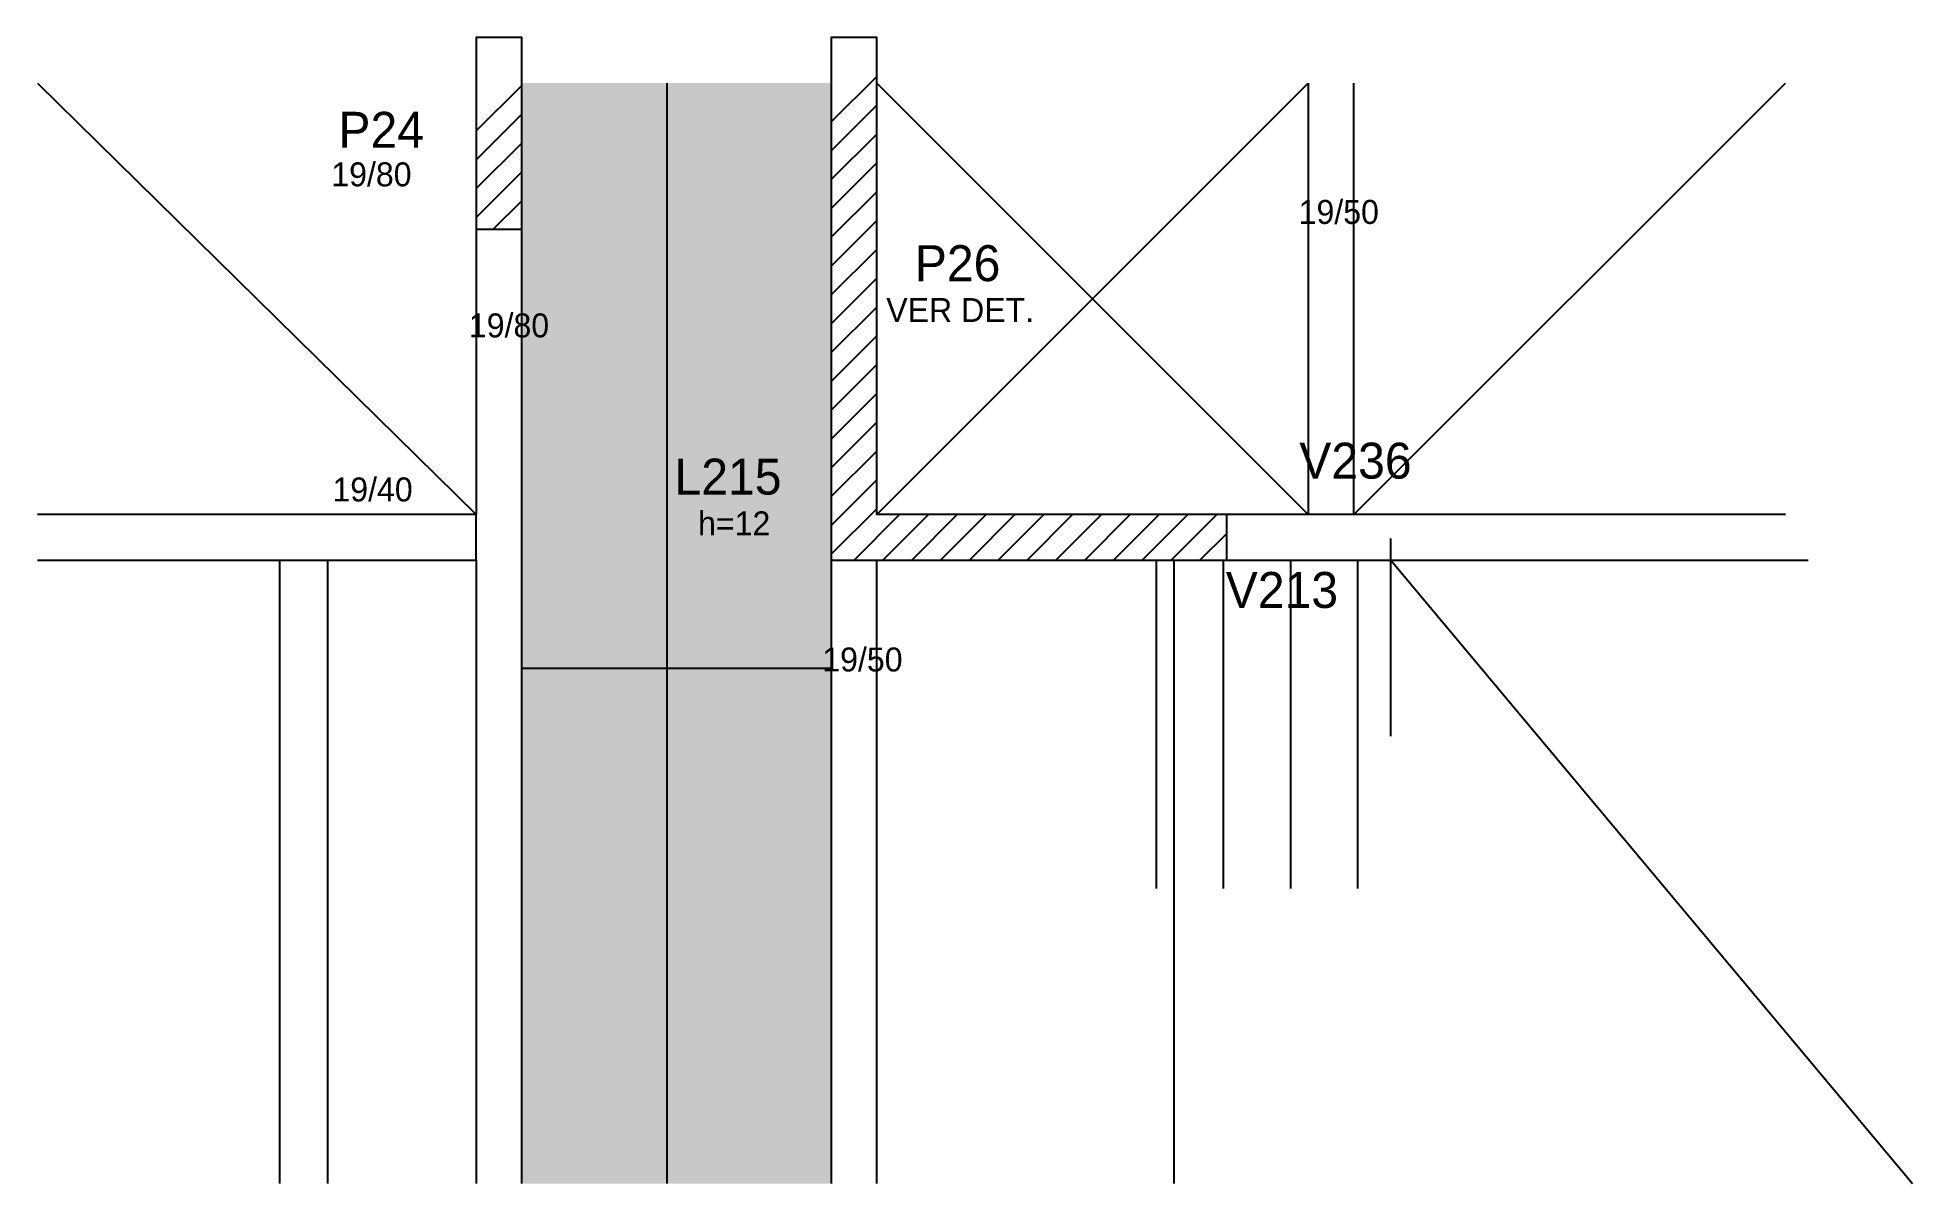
# Model space of a CAD drawing. Header units: metres. Extents: x 5176 to 5958, y 1701 to 2179.
import ezdxf

# ---------------------------------------------------------------- set-up
doc = ezdxf.new("R2010")
doc.units = ezdxf.units.M
for name, color, linetype in [('1', 7, 'Continuous'), ('3', 7, 'Continuous'), ('4', 7, 'Continuous'), ('7', 7, 'Continuous'), ('9', 7, 'Continuous'), ('Painéis', 7, 'Continuous'), ('REAPROVEITAMENTO', 7, 'Continuous')]:
    doc.layers.add(name, color=color, linetype=linetype)

msp = doc.modelspace()

# ---------------------------------------------------------------- hatches: boundary and pattern name
at = {"layer": 'REAPROVEITAMENTO'}
h = msp.add_hatch(color=7, dxfattribs=at)
h.dxf.hatch_style = 1
h.paths.add_polyline_path([(5507.36, 2159.58), (5378.36, 2159.58), (5378.36, 2159.58), (5378.36, 1700.58), (5378.36, 1700.58), (5507.36, 1700.58), (5507.36, 1700.58), (5507.36, 2159.58)])

# ---------------------------------------------------------------- linework, layer by layer
at = {"layer": '1', "color": 7, "lineweight": 25}
for p, q in [((5176.36, 2159.58), (5359.36, 1979.58)), ((5176.36, 2159.58), (5359.36, 1979.58)), ((5526.36, 1979.58), (5706.36, 2159.58)), ((5526.36, 2159.58), (5706.36, 1979.58)), ((5526.36, 1979.58), (5706.36, 2159.58)), ((5526.36, 2159.58), (5706.36, 1979.58)), ((5725.36, 1979.58), (5905.36, 2159.58)), ((5725.36, 1979.58), (5905.36, 2159.58)), ((5740.82, 1960.58), (5958.36, 1700.58))]:
    msp.add_line(p, q, dxfattribs=at)
at = {"layer": '3', "color": 7, "lineweight": 25}
for p, q in [((5359.36, 2139.59), (5378.36, 2158.59)), ((5507.36, 2143.34), (5526.36, 2162.34)), ((5359.36, 2127.57), (5378.36, 2146.57)), ((5507.36, 2131.32), (5526.36, 2150.32)), ((5507.36, 2119.3), (5526.36, 2138.3)), ((5359.36, 2115.54), (5378.36, 2134.54)), ((5359.36, 2103.52), (5378.36, 2122.52)), ((5507.36, 2107.27), (5526.36, 2126.27)), ((5507.36, 2095.25), (5526.36, 2114.25)), ((5366.44, 2098.58), (5378.36, 2110.5)), ((5507.36, 2083.23), (5526.36, 2102.23)), ((5507.36, 2071.21), (5526.36, 2090.21)), ((5507.36, 2059.19), (5526.36, 2078.19)), ((5507.36, 2047.17), (5526.36, 2066.17)), ((5507.36, 2035.15), (5526.36, 2054.15)), ((5507.36, 2023.13), (5526.36, 2042.13)), ((5507.36, 2011.11), (5526.36, 2030.11)), ((5507.36, 1999.09), (5526.36, 2018.09)), ((5507.36, 1987.07), (5526.36, 2006.07)), ((5507.36, 1975.05), (5526.36, 1994.05)), ((5507.36, 1963.02), (5526.36, 1982.02)), ((5516.94, 1960.58), (5535.94, 1979.58)), ((5528.96, 1960.58), (5547.96, 1979.58)), ((5540.98, 1960.58), (5559.98, 1979.58)), ((5553.01, 1960.58), (5572.01, 1979.58)), ((5565.03, 1960.58), (5584.03, 1979.58)), ((5577.05, 1960.58), (5596.05, 1979.58)), ((5589.07, 1960.58), (5608.07, 1979.58)), ((5601.09, 1960.58), (5620.09, 1979.58)), ((5613.11, 1960.58), (5632.11, 1979.58)), ((5625.13, 1960.58), (5644.13, 1979.58)), ((5637.15, 1960.58), (5656.15, 1979.58)), ((5649.17, 1960.58), (5668.17, 1979.58)), ((5661.19, 1960.58), (5672.36, 1971.75))]:
    msp.add_line(p, q, dxfattribs=at)
for points in [[(5706.36, 2159.58), (5706.36, 1979.58)], [(5725.36, 1979.58), (5725.36, 2159.58)], [(5359.36, 2098.58), (5359.36, 1979.58)], [(5378.36, 1970.08), (5378.36, 2098.58)], [(5359.36, 1979.58), (5176.36, 1979.58)], [(5359.36, 1960.58), (5359.36, 1979.58)], [(5706.36, 1979.58), (5672.36, 1979.58)], [(5725.36, 1979.58), (5706.36, 1979.58)], [(5905.36, 1979.58), (5725.36, 1979.58)], [(5378.36, 1700.58), (5378.36, 1970.08)], [(5176.36, 1960.58), (5359.36, 1960.58)], [(5359.36, 1960.58), (5359.36, 1700.58)], [(5507.36, 1960.58), (5507.36, 1700.58)], [(5526.36, 1700.58), (5526.36, 1960.58)], [(5672.36, 1960.58), (5715.86, 1960.58)], [(5715.86, 1960.58), (5914.86, 1960.58)]]:
    msp.add_lwpolyline(points, dxfattribs=at)
at = {"layer": '7', "color": 7, "lineweight": 25}
for points in [[(5359.36, 2098.58), (5378.36, 2098.58), (5378.36, 2178.58), (5359.36, 2178.58), (5359.36, 2098.58)], [(5507.36, 1960.58), (5672.36, 1960.58), (5672.36, 1979.58), (5526.36, 1979.58), (5526.36, 2178.58), (5507.36, 2178.58), (5507.36, 1960.58)]]:
    msp.add_lwpolyline(points, dxfattribs=at)
at = {"layer": '9', "color": 7, "lineweight": 25}
for p, q in [((5740.82, 1887.17), (5740.82, 1969.56)), ((5642.88, 1960.58), (5642.88, 1823.58)), ((5650.39, 1700.58), (5650.39, 1960.58)), ((5670.88, 1960.58), (5670.88, 1823.58)), ((5698.88, 1960.58), (5698.88, 1823.58)), ((5726.88, 1960.58), (5726.88, 1823.58))]:
    msp.add_line(p, q, dxfattribs=at)
at = {"layer": 'Painéis', "color": 7, "lineweight": 25}
for p, q in [((5438.86, 2159.58), (5438.86, 1700.58)), ((5277.36, 1960.58), (5277.36, 1700.58)), ((5297.36, 1960.58), (5297.36, 1700.58)), ((5378.36, 1915.58), (5507.36, 1915.58))]:
    msp.add_line(p, q, dxfattribs=at)

# ---------------------------------------------------------------- texts
at = {"layer": '3', "color": 7, "lineweight": 25}
for s, p in [('19/80', (5298.9, 2116.5)), ('19/50', (5702.35, 2100.82)), ('VER DET.', (5530.35, 2059.9)), ('19/80', (5356.28, 2053.5)), ('19/40', (5299.37, 1985.07)), ('h=12', (5451.87, 1970.92)), ('19/50', (5503.68, 1914.15))]:
    msp.add_text(s, height=10, dxfattribs=at).set_placement(p)
at = {"layer": '4', "color": 7, "lineweight": 25}
for s, p in [('P24', (5301.86, 2132.58)), ('P26', (5542.25, 2076.95)), ('V236', (5702.61, 1994.58)), ('L215', (5442.05, 1987.92)), ('V213', (5671.94, 1940.65))]:
    msp.add_text(s, height=15, dxfattribs=at).set_placement(p)

doc.saveas('drawing.dxf')
